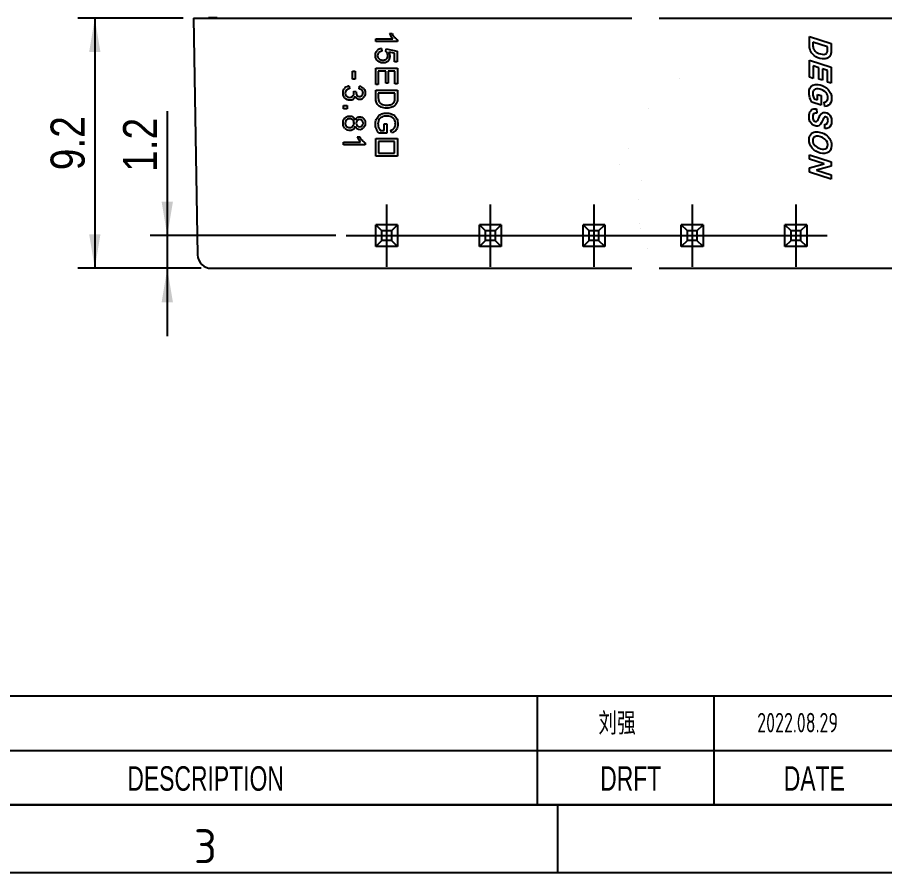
# Model space of a CAD drawing. Header units: millimetres. Extents: x 6 to 292, y 5 to 204.
# Drawn here: x 101.8 to 165.6, y 5 to 67.9 of the extents above; entities that cross this region are included whole.
import ezdxf
from ezdxf.entities.mleader import LeaderData, LeaderLine
from ezdxf.enums import TextEntityAlignment as Align
from ezdxf.lldxf.tags import DXFTag
from ezdxf.math import Vec2, Vec3

# ---------------------------------------------------------------- set-up
doc = ezdxf.new("R2010")
doc.units = ezdxf.units.MM
for name, color, linetype in [('200024132', 7, 'Continuous'), ('Default', 7, 'Continuous'), ('TEXT', 7, 'Continuous'), ('图框', 7, 'Continuous'), ('尺寸层', 7, 'Continuous'), ('细实线', 7, 'Continuous'), ('轮廓线', 7, 'Continuous')]:
    doc.layers.add(name, color=color, linetype=linetype)
doc.styles.add('SEACAD_Arial_Narrow', font='ARIALN.TTF')
doc.styles.add('SEACAD_Solid_Edge_ANSI', font='seans.ttf')
tags = doc.linetypes.add('CENTER2', pattern=[28.575, 19.05, -3.175, 3.175, -3.175]).pattern_tags.tags
tags[10:11] = [DXFTag(74, 4), DXFTag(75, 0), DXFTag(340, '0'), DXFTag(46, 0.0), DXFTag(50, 0.0), DXFTag(44, 0.0), DXFTag(45, 0.0)]
tags[8:9] = [DXFTag(74, 4), DXFTag(75, 0), DXFTag(340, '0'), DXFTag(46, 0.0), DXFTag(50, 0.0), DXFTag(44, 0.0), DXFTag(45, 0.0)]
tags[6:7] = [DXFTag(74, 4), DXFTag(75, 0), DXFTag(340, '0'), DXFTag(46, 0.0), DXFTag(50, 0.0), DXFTag(44, 0.0), DXFTag(45, 0.0)]
tags[4:5] = [DXFTag(74, 4), DXFTag(75, 0), DXFTag(340, '0'), DXFTag(46, 0.0), DXFTag(50, 0.0), DXFTag(44, 0.0), DXFTag(45, 0.0)]
tags = doc.linetypes.add('DIVIDE2', pattern=[15.875, 6.35, -3.175, 0, -3.175, 0, -3.175]).pattern_tags.tags
tags[14:15] = [DXFTag(74, 4), DXFTag(75, 0), DXFTag(340, '0'), DXFTag(46, 0.0), DXFTag(50, 0.0), DXFTag(44, 0.0), DXFTag(45, 0.0)]
tags[12:13] = [DXFTag(74, 4), DXFTag(75, 0), DXFTag(340, '0'), DXFTag(46, 0.0), DXFTag(50, 0.0), DXFTag(44, 0.0), DXFTag(45, 0.0)]
tags[10:11] = [DXFTag(74, 4), DXFTag(75, 0), DXFTag(340, '0'), DXFTag(46, 0.0), DXFTag(50, 0.0), DXFTag(44, 0.0), DXFTag(45, 0.0)]
tags[8:9] = [DXFTag(74, 4), DXFTag(75, 0), DXFTag(340, '0'), DXFTag(46, 0.0), DXFTag(50, 0.0), DXFTag(44, 0.0), DXFTag(45, 0.0)]
tags[6:7] = [DXFTag(74, 4), DXFTag(75, 0), DXFTag(340, '0'), DXFTag(46, 0.0), DXFTag(50, 0.0), DXFTag(44, 0.0), DXFTag(45, 0.0)]
tags[4:5] = [DXFTag(74, 4), DXFTag(75, 0), DXFTag(340, '0'), DXFTag(46, 0.0), DXFTag(50, 0.0), DXFTag(44, 0.0), DXFTag(45, 0.0)]
doc.dimstyles.new('DEGSON', dxfattribs={"dimtxt": 2.5, "dimasz": 2.5, "dimexe": 1.25, "dimexo": 0.75, "dimgap": 0.75, "dimtad": 1, "dimdec": 3, "dimlfac": 0.5, "dimdsep": 46, "dimtxsty": 'SEACAD_Arial_Narrow', "dimblk1": '_SE_FILLED', "dimblk2": '_SE_FILLED', "dimsah": 1, "dimcen": 1.25, "dimadec": 1, "dimazin": 0, "dimtfac": 0.7, "dimtdec": 3, "dimtmove": 0, "dimatfit": 3, "dimfxl": 1, "dimtolj": 1, "dimarcsym": 0})

# ---------------------------------------------------------------- blocks, each defined once
blk = doc.blocks.new('SEANNOT_GROUP18')
at = {"layer": '尺寸层', "color": 7, "linetype": 'CENTER2'}
blk.add_line((128.931, 54.157), (128.931, 49.557), dxfattribs=at)
blk = doc.blocks.new('SEANNOT_GROUP19')
at = {"layer": '尺寸层', "color": 7, "linetype": 'CENTER2'}
blk.add_line((136.551, 54.157), (136.551, 49.557), dxfattribs=at)
blk = doc.blocks.new('SEANNOT_GROUP20')
at = {"layer": '尺寸层', "color": 7, "linetype": 'CENTER2'}
blk.add_line((144.171, 54.157), (144.171, 49.557), dxfattribs=at)
blk = doc.blocks.new('SEANNOT_GROUP21')
at = {"layer": '尺寸层', "color": 7, "linetype": 'CENTER2'}
blk.add_line((151.399, 54.157), (151.399, 49.557), dxfattribs=at)
blk = doc.blocks.new('SEANNOT_GROUP22')
at = {"layer": '尺寸层', "color": 7, "linetype": 'CENTER2'}
blk.add_line((159.019, 54.157), (159.019, 49.557), dxfattribs=at)
blk = doc.blocks.new('SEANNOT_GROUP23')
at = {"layer": '尺寸层', "color": 7, "linetype": 'CENTER2'}
blk.add_line((125.959, 51.857), (161.319, 51.857), dxfattribs=at)
blk = doc.blocks.new('SE5')
at = {"layer": '200024132', "color": 7, "linetype": 'Continuous'}
for p, q in [((114.731, 67.857), (115.035, 50.44)), ((114.731, 67.857), (146.964, 67.857)), ((115.833, 67.857), (115.833, 67.917)), ((115.833, 67.917), (115.973, 67.917)), ((115.973, 67.857), (115.973, 67.917)), ((115.973, 67.917), (116.001, 67.917)), ((116.001, 67.857), (116.001, 67.917)), ((116.001, 67.917), (116.045, 67.917)), ((116.045, 67.857), (116.045, 67.917)), ((116.045, 67.917), (116.099, 67.917)), ((116.099, 67.857), (116.099, 67.917)), ((116.099, 67.917), (116.164, 67.917)), ((116.164, 67.857), (116.164, 67.917)), ((116.164, 67.917), (116.21, 67.917)), ((116.21, 67.857), (116.21, 67.917)), ((116.21, 67.917), (116.271, 67.917)), ((116.271, 67.917), (116.337, 67.917)), ((116.271, 67.857), (116.271, 67.917)), ((116.337, 67.857), (116.337, 67.917)), ((116.337, 67.917), (116.407, 67.917)), ((116.407, 67.857), (116.407, 67.917)), ((116.407, 67.917), (116.481, 67.917)), ((116.481, 67.857), (116.481, 67.917)), ((128.131, 66.137), (128.131, 66.333)), ((128.131, 66.333), (129.384, 66.333)), ((129.147, 66.726), (129.335, 66.726)), ((129.738, 66.137), (128.131, 66.137)), ((129.738, 66.263), (129.738, 66.137)), ((128.55, 65.624), (128.568, 65.417)), ((128.864, 65.404), (128.887, 65.588)), ((128.887, 65.588), (129.709, 65.433)), ((129.521, 65.276), (129.092, 65.363)), ((129.521, 64.638), (129.521, 65.276)), ((129.709, 65.433), (129.709, 64.638)), ((129.709, 64.638), (129.521, 64.638)), ((126.415, 63.37), (126.415, 63.964)), ((126.415, 63.964), (126.609, 63.964)), ((126.609, 63.964), (126.609, 63.37)), ((128.131, 62.978), (128.131, 64.172)), ((128.131, 64.172), (129.731, 64.172)), ((128.865, 63.96), (128.32, 63.96)), ((128.32, 63.96), (128.32, 62.978)), ((128.865, 63.075), (128.865, 63.96)), ((129.542, 63.96), (129.052, 63.96)), ((129.052, 63.96), (129.052, 63.075)), ((129.542, 63.015), (129.542, 63.96)), ((129.731, 64.172), (129.731, 63.015)), ((126.609, 63.37), (126.415, 63.37)), ((126.175, 62.865), (126.202, 62.667)), ((126.91, 62.648), (126.945, 62.846)), ((128.32, 62.978), (128.131, 62.978)), ((128.131, 61.984), (128.131, 62.561)), ((128.131, 62.561), (129.731, 62.561)), ((129.052, 63.075), (128.865, 63.075)), ((129.731, 63.015), (129.542, 63.015)), ((129.731, 62.561), (129.731, 62.01)), ((126.51, 62.477), (126.683, 62.455)), ((126.683, 62.455), (126.68, 62.423)), ((128.134, 61.891), (128.131, 61.984)), ((128.143, 61.805), (128.134, 61.891)), ((129.542, 62.35), (128.32, 62.35)), ((128.32, 62.35), (128.32, 62.008)), ((128.32, 62.008), (128.323, 61.91)), ((128.323, 61.91), (128.333, 61.827)), ((129.528, 61.808), (129.539, 61.899)), ((129.539, 61.899), (129.542, 62.013)), ((129.542, 62.013), (129.542, 62.35)), ((129.729, 61.896), (129.721, 61.801)), ((129.731, 62.01), (129.729, 61.896)), ((125.762, 61.181), (125.762, 61.443)), ((125.762, 61.443), (126.024, 61.443)), ((126.024, 61.443), (126.024, 61.181)), ((128.158, 61.727), (128.143, 61.805)), ((128.179, 61.656), (128.158, 61.727)), ((128.206, 61.592), (128.179, 61.656)), ((128.239, 61.536), (128.206, 61.592)), ((128.278, 61.485), (128.239, 61.536)), ((128.327, 61.436), (128.278, 61.485)), ((128.384, 61.391), (128.327, 61.436)), ((128.333, 61.827), (128.349, 61.76)), ((128.349, 61.76), (128.372, 61.704)), ((128.372, 61.704), (128.399, 61.656)), ((128.451, 61.349), (128.384, 61.391)), ((128.399, 61.656), (128.432, 61.616)), ((128.432, 61.616), (128.488, 61.57)), ((128.528, 61.312), (128.451, 61.349)), ((128.488, 61.57), (128.556, 61.531)), ((128.617, 61.281), (128.528, 61.312)), ((128.556, 61.531), (128.635, 61.499)), ((128.715, 61.258), (128.617, 61.281)), ((128.635, 61.499), (128.726, 61.476)), ((128.825, 61.243), (128.715, 61.258)), ((128.726, 61.476), (128.828, 61.462)), ((128.94, 61.239), (128.825, 61.243)), ((128.828, 61.462), (128.943, 61.457)), ((129.044, 61.242), (128.94, 61.239)), ((128.943, 61.457), (129.039, 61.46)), ((129.039, 61.46), (129.125, 61.47)), ((129.14, 61.254), (129.044, 61.242)), ((129.125, 61.47), (129.202, 61.487)), ((129.234, 61.274), (129.14, 61.254)), ((129.202, 61.487), (129.27, 61.51)), ((129.32, 61.302), (129.234, 61.274)), ((129.27, 61.51), (129.329, 61.539)), ((129.4, 61.337), (129.32, 61.302)), ((129.329, 61.539), (129.409, 61.598)), ((129.472, 61.38), (129.4, 61.337)), ((129.409, 61.598), (129.469, 61.665)), ((129.469, 61.665), (129.509, 61.74)), ((129.536, 61.432), (129.472, 61.38)), ((129.509, 61.74), (129.528, 61.808)), ((129.594, 61.491), (129.536, 61.432)), ((129.643, 61.56), (129.594, 61.491)), ((129.681, 61.638), (129.643, 61.56)), ((129.708, 61.725), (129.681, 61.638)), ((129.721, 61.801), (129.708, 61.725)), ((126.024, 61.181), (125.762, 61.181)), ((128.249, 60.561), (128.3, 60.626)), ((128.3, 60.626), (128.358, 60.685)), ((128.358, 60.685), (128.424, 60.735)), ((128.424, 60.735), (128.497, 60.778)), ((128.579, 60.585), (128.491, 60.528)), ((128.497, 60.778), (128.575, 60.814)), ((128.575, 60.814), (128.657, 60.841)), ((128.655, 60.617), (128.579, 60.585)), ((128.74, 60.64), (128.655, 60.617)), ((128.657, 60.841), (128.744, 60.861)), ((128.836, 60.654), (128.74, 60.64)), ((128.744, 60.861), (128.831, 60.873)), ((128.831, 60.873), (128.923, 60.877)), ((128.937, 60.658), (128.836, 60.654)), ((128.923, 60.877), (129.016, 60.873)), ((129.022, 60.655), (128.937, 60.658)), ((129.016, 60.873), (129.103, 60.861)), ((129.102, 60.643), (129.022, 60.655)), ((129.183, 60.624), (129.102, 60.644)), ((129.103, 60.861), (129.193, 60.841)), ((129.258, 60.597), (129.183, 60.624)), ((129.193, 60.841), (129.277, 60.814)), ((129.314, 60.57), (129.258, 60.597)), ((129.277, 60.814), (129.359, 60.779)), ((129.359, 60.779), (129.436, 60.736)), ((129.436, 60.736), (129.505, 60.687)), ((129.505, 60.687), (129.565, 60.631)), ((129.565, 60.631), (129.617, 60.568)), ((128.104, 60.059), (128.108, 60.152)), ((128.108, 59.972), (128.104, 60.059)), ((128.108, 60.152), (128.12, 60.239)), ((128.119, 59.889), (128.108, 59.972)), ((128.12, 60.239), (128.14, 60.326)), ((128.14, 60.326), (128.168, 60.409)), ((128.168, 60.409), (128.205, 60.487)), ((128.205, 60.487), (128.249, 60.561)), ((128.302, 60.173), (128.295, 60.071)), ((128.295, 60.071), (128.3, 59.982)), ((128.3, 59.982), (128.318, 59.891)), ((128.326, 60.274), (128.302, 60.173)), ((128.365, 60.37), (128.326, 60.274)), ((128.419, 60.456), (128.365, 60.37)), ((128.491, 60.528), (128.419, 60.456)), ((128.759, 59.604), (128.759, 60.074)), ((128.759, 60.074), (128.946, 60.074)), ((128.946, 60.074), (128.947, 59.397)), ((129.367, 60.536), (129.314, 60.57)), ((129.417, 60.496), (129.367, 60.536)), ((129.462, 60.448), (129.417, 60.496)), ((129.5, 60.391), (129.462, 60.448)), ((129.533, 60.325), (129.5, 60.391)), ((129.558, 60.25), (129.533, 60.325)), ((129.573, 60.165), (129.558, 60.25)), ((129.559, 59.923), (129.573, 59.998)), ((129.577, 60.074), (129.572, 60.165)), ((129.573, 59.998), (129.577, 60.074)), ((129.617, 60.568), (129.66, 60.498)), ((129.66, 60.498), (129.696, 60.422)), ((129.696, 60.422), (129.723, 60.342)), ((129.723, 60.342), (129.743, 60.256)), ((129.752, 59.966), (129.733, 59.859)), ((129.743, 60.256), (129.754, 60.169)), ((129.758, 60.075), (129.752, 59.966)), ((129.754, 60.169), (129.758, 60.075)), ((128.139, 59.802), (128.119, 59.889)), ((128.167, 59.718), (128.139, 59.802)), ((128.202, 59.636), (128.167, 59.718)), ((128.245, 59.555), (128.202, 59.636)), ((128.295, 59.475), (128.245, 59.555)), ((128.354, 59.397), (128.295, 59.475)), ((128.318, 59.891), (128.348, 59.803)), ((128.348, 59.803), (128.384, 59.722)), ((128.947, 59.397), (128.354, 59.397)), ((128.384, 59.722), (128.421, 59.656)), ((128.421, 59.656), (128.461, 59.604)), ((128.461, 59.604), (128.759, 59.604)), ((129.231, 59.612), (129.307, 59.638)), ((129.284, 59.42), (129.231, 59.612)), ((129.385, 59.453), (129.284, 59.42)), ((129.307, 59.638), (129.371, 59.667)), ((129.371, 59.667), (129.423, 59.701)), ((129.472, 59.493), (129.385, 59.453)), ((129.423, 59.701), (129.467, 59.742)), ((129.467, 59.742), (129.504, 59.793)), ((129.546, 59.542), (129.472, 59.493)), ((129.504, 59.793), (129.535, 59.854)), ((129.535, 59.854), (129.559, 59.923)), ((129.608, 59.602), (129.546, 59.542)), ((129.66, 59.675), (129.608, 59.602)), ((129.702, 59.762), (129.66, 59.675)), ((129.733, 59.859), (129.702, 59.762)), ((125.753, 58.55), (125.753, 58.746)), ((125.753, 58.746), (127.006, 58.746)), ((126.769, 59.139), (126.957, 59.139)), ((127.36, 58.676), (127.36, 58.55)), ((128.131, 57.717), (128.131, 58.997)), ((128.131, 58.997), (129.731, 58.997)), ((129.523, 58.789), (128.339, 58.789)), ((128.339, 58.789), (128.339, 57.925)), ((129.523, 57.925), (129.523, 58.789)), ((129.731, 58.997), (129.731, 57.717)), ((127.36, 58.55), (125.753, 58.55)), ((129.731, 57.717), (128.131, 57.717)), ((128.339, 57.925), (129.523, 57.925)), ((129.731, 52.657), (128.131, 52.657)), ((128.581, 52.207), (128.131, 52.657)), ((128.131, 51.057), (128.131, 52.657)), ((129.281, 52.207), (129.731, 52.657)), ((129.731, 52.657), (129.731, 51.057)), ((137.351, 52.657), (135.751, 52.657)), ((136.201, 52.207), (135.751, 52.657)), ((135.751, 51.057), (135.751, 52.657)), ((136.901, 52.207), (137.351, 52.657)), ((137.351, 52.657), (137.351, 51.057)), ((144.971, 52.657), (143.371, 52.657)), ((143.821, 52.207), (143.371, 52.657)), ((143.371, 51.057), (143.371, 52.657)), ((144.521, 52.207), (144.971, 52.657)), ((144.971, 52.657), (144.971, 51.057)), ((128.581, 51.507), (128.581, 52.207)), ((129.281, 52.207), (128.581, 52.207)), ((129.281, 52.207), (129.281, 51.507)), ((136.201, 51.507), (136.201, 52.207)), ((136.901, 52.207), (136.201, 52.207)), ((136.901, 52.207), (136.901, 51.507)), ((143.821, 51.507), (143.821, 52.207)), ((144.521, 52.207), (143.821, 52.207)), ((144.521, 52.207), (144.521, 51.507)), ((128.581, 51.507), (128.131, 51.057)), ((129.731, 51.057), (128.131, 51.057)), ((129.281, 51.507), (128.581, 51.507)), ((129.731, 51.057), (129.281, 51.507)), ((136.201, 51.507), (135.751, 51.057)), ((137.351, 51.057), (135.751, 51.057)), ((136.901, 51.507), (136.201, 51.507)), ((137.351, 51.057), (136.901, 51.507)), ((143.821, 51.507), (143.371, 51.057)), ((144.971, 51.057), (143.371, 51.057)), ((144.521, 51.507), (143.821, 51.507)), ((144.971, 51.057), (144.521, 51.507)), ((116.035, 49.457), (146.964, 49.457))]:
    blk.add_line(p, q, dxfattribs=at)
for centre, radius, start, end in [((130.323, 67.165), 1.255, 200.46428, 210.98995), ((130.097, 67.003), 0.977, 209.65459, 223.17672), ((130.419, 67.227), 1.194, 204.83629, 221.42836), ((130.091, 66.913), 0.74, 219.9467, 241.46627), ((128.587, 65.14), 0.486, 94.3073, 137.85923), ((128.581, 65.105), 0.316, 139.29146, 228.48978), ((128.601, 65.049), 0.369, 95.17181, 134.79025), ((128.681, 65.12), 0.337, 29.1401, 57.25141), ((128.689, 65.06), 0.504, 315.37632, 36.918), ((126.215, 62.373), 0.494, 94.61152, 137.64172), ((126.204, 62.349), 0.317, 140.35269, 226.01579), ((126.257, 62.239), 0.432, 97.39774, 133.55714), ((126.878, 62.289), 0.36, 46.44587, 84.96588), ((126.87, 62.342), 0.509, 41.62568, 81.52324), ((126.218, 62.356), 0.332, 225.12211, 313.03583), ((126.251, 62.193), 0.378, 308.01929, 347.67782), ((126.971, 62.27), 0.385, 204.19794, 236.02279), ((126.952, 62.266), 0.371, 238.12376, 302.41435), ((126.932, 62.307), 0.416, 301.61394, 333.5258), ((126.183, 60.161), 0.288, 116.9667, 151.35232), ((126.216, 60.097), 0.36, 90.22108, 117.05563), ((126.218, 60.133), 0.324, 45.8216, 90.59493), ((126.232, 60.263), 0.401, 13.46716, 52.2737), ((126.972, 60.244), 0.368, 127.415, 162.24859), ((126.969, 60.133), 0.275, 136.82406, 222.96486), ((126.944, 60.126), 0.254, 225.87118, 315.21619), ((126.95, 60.134), 0.26, 89.27923, 134.18322), ((126.951, 60.151), 0.243, 44.07226, 89.41376), ((126.927, 60.135), 0.272, 316.46672, 42.96736), ((126.207, 60.074), 0.47, 223.50857, 303.4571), ((126.205, 60.031), 0.435, 306.73056, 342.73348), ((126.969, 60.027), 0.37, 199.67054, 233.41111), ((126.951, 60.056), 0.385, 238.1664, 318.09778), ((127.945, 59.578), 1.255, 200.46428, 210.98995), ((127.719, 59.416), 0.977, 209.65459, 223.17672), ((128.041, 59.641), 1.194, 204.83629, 221.42835), ((127.713, 59.327), 0.74, 219.9467, 241.46627), ((116.035, 50.457), 1, 180.99983, 270)]:
    blk.add_arc(centre, radius, start, end, dxfattribs=at)
for points, knots in [([(128.298, 64.689), (128.233, 64.741), (128.161, 64.832), (128.112, 64.98), (128.101, 65.102), (128.109, 65.216), (128.14, 65.34), (128.185, 65.42), (128.226, 65.466)], [0, 0, 0, 0, 0.274522, 0.411783, 0.549044, 0.661783, 0.774522, 1, 1, 1, 1]), ([(128.921, 64.865), (128.954, 64.897), (129.002, 64.968), (129.024, 65.093), (129.011, 65.205), (128.99, 65.259), (128.975, 65.284)], [0, 0, 0, 0, 0.30857, 0.61714, 0.80857, 1, 1, 1, 1]), ([(129.047, 64.707), (128.998, 64.659), (128.915, 64.605), (128.785, 64.568), (128.676, 64.56), (128.567, 64.568), (128.437, 64.6), (128.351, 64.647), (128.298, 64.689)], [0, 0, 0, 0, 0.255958, 0.383937, 0.511915, 0.633937, 0.755958, 1, 1, 1, 1]), ([(128.372, 64.869), (128.408, 64.837), (128.471, 64.8), (128.57, 64.775), (128.655, 64.769), (128.738, 64.775), (128.831, 64.799), (128.889, 64.834), (128.921, 64.865)], [0, 0, 0, 0, 0.256088, 0.384132, 0.512176, 0.634132, 0.756088, 1, 1, 1, 1]), ([(125.871, 61.97), (125.822, 62.02), (125.767, 62.107), (125.731, 62.242), (125.722, 62.352), (125.73, 62.459), (125.761, 62.581), (125.808, 62.659), (125.85, 62.706)], [0, 0, 0, 0, 0.262881, 0.394322, 0.525762, 0.644322, 0.762881, 1, 1, 1, 1]), ([(127.127, 62.17), (127.151, 62.195), (127.186, 62.25), (127.204, 62.359), (127.186, 62.468), (127.15, 62.525), (127.126, 62.55)], [0, 0, 0, 0, 0.251204, 0.502408, 0.751204, 1, 1, 1, 1]), ([(127.251, 62.681), (127.287, 62.638), (127.341, 62.544), (127.366, 62.384), (127.35, 62.235), (127.322, 62.159), (127.304, 62.122)], [0, 0, 0, 0, 0.296173, 0.592346, 0.796173, 1, 1, 1, 1]), ([(126.484, 61.895), (126.449, 61.869), (126.373, 61.83), (126.243, 61.812), (126.123, 61.823), (126, 61.861), (125.919, 61.919), (125.871, 61.97)], [0, 0, 0, 0, 0.212423, 0.424845, 0.568634, 0.712423, 1, 1, 1, 1]), ([(126.445, 62.113), (126.474, 62.143), (126.517, 62.211), (126.54, 62.323), (126.525, 62.422), (126.51, 62.477)], [0, 0, 0, 0, 0.354656, 0.709312, 1, 1, 1, 1]), ([(126.681, 62.423), (126.681, 62.382), (126.692, 62.303), (126.741, 62.192), (126.81, 62.126), (126.883, 62.101), (126.961, 62.093), (127.051, 62.109), (127.104, 62.146), (127.127, 62.17)], [0, 0, 0, 0, 0.17917, 0.358339, 0.537509, 0.627094, 0.716679, 0.858339, 1, 1, 1, 1]), ([(125.866, 59.75), (125.819, 59.798), (125.767, 59.883), (125.732, 60.017), (125.723, 60.132), (125.732, 60.247), (125.758, 60.348), (125.802, 60.438), (125.864, 60.517), (125.939, 60.581), (126.022, 60.626), (126.113, 60.653), (126.233, 60.664), (126.364, 60.646), (126.442, 60.606), (126.477, 60.58)], [0, 0, 0, 0, 0.133549, 0.200323, 0.267097, 0.333872, 0.400646, 0.46742, 0.534195, 0.600969, 0.667743, 0.734518, 0.801292, 0.900646, 1, 1, 1, 1]), ([(126.749, 60.536), (126.776, 60.556), (126.836, 60.585), (126.937, 60.599), (127.033, 60.59), (127.134, 60.559), (127.225, 60.495), (127.295, 60.403), (127.332, 60.325), (127.355, 60.237), (127.362, 60.135), (127.355, 60.034), (127.324, 59.915), (127.279, 59.841), (127.238, 59.798)], [0, 0, 0, 0, 0.090175, 0.180349, 0.248528, 0.316707, 0.453065, 0.521244, 0.589423, 0.657602, 0.725781, 0.794336, 0.862891, 1, 1, 1, 1]), ([(125.93, 60.299), (125.902, 60.247), (125.877, 60.142), (125.903, 59.996), (125.948, 59.928), (125.978, 59.898)], [0, 0, 0, 0, 0.391304, 0.695652, 1, 1, 1, 1]), ([(126.443, 59.9), (126.474, 59.932), (126.52, 60.001), (126.544, 60.136), (126.521, 60.268), (126.475, 60.336), (126.444, 60.366)], [0, 0, 0, 0, 0.252964, 0.505929, 0.752964, 1, 1, 1, 1]), ([(125.978, 59.898), (126.008, 59.867), (126.076, 59.821), (126.209, 59.798), (126.343, 59.822), (126.412, 59.869), (126.443, 59.9)], [0, 0, 0, 0, 0.248031, 0.496063, 0.748031, 1, 1, 1, 1])]:
    blk.add_open_spline(points, degree=3, knots=knots, dxfattribs=at)
blk = doc.blocks.new('SE6')
at = {"layer": '200024132', "color": 7, "linetype": 'Continuous'}
for p, q in [((148.964, 67.857), (173.219, 67.857)), ((171.475, 67.857), (171.475, 67.917)), ((171.475, 67.917), (171.615, 67.917)), ((171.615, 67.857), (171.615, 67.917)), ((171.615, 67.917), (171.644, 67.917)), ((171.644, 67.857), (171.644, 67.917)), ((171.644, 67.917), (171.688, 67.917)), ((171.688, 67.857), (171.688, 67.917)), ((171.688, 67.917), (171.742, 67.917)), ((171.742, 67.857), (171.742, 67.917)), ((171.742, 67.917), (171.807, 67.917)), ((171.807, 67.857), (171.807, 67.917)), ((171.807, 67.917), (171.852, 67.917)), ((171.852, 67.857), (171.852, 67.917)), ((171.852, 67.917), (171.914, 67.917)), ((171.914, 67.917), (171.98, 67.917)), ((171.914, 67.857), (171.914, 67.917)), ((171.98, 67.857), (171.98, 67.917)), ((171.98, 67.917), (172.05, 67.917)), ((172.05, 67.857), (172.05, 67.917)), ((172.05, 67.917), (172.123, 67.917)), ((172.123, 67.857), (172.123, 67.917)), ((172.915, 50.44), (173.219, 67.857)), ((160.019, 65.932), (160.019, 66.496)), ((160.019, 66.496), (161.619, 65.983)), ((160.022, 65.802), (160.019, 65.932)), ((160.03, 65.696), (160.022, 65.802)), ((160.043, 65.614), (160.03, 65.696)), ((161.355, 65.739), (160.277, 66.084)), ((160.277, 66.084), (160.277, 65.918)), ((160.277, 65.918), (160.279, 65.807)), ((160.279, 65.807), (160.287, 65.719)), ((160.287, 65.719), (160.299, 65.652)), ((161.355, 65.549), (161.355, 65.739)), ((161.619, 65.983), (161.619, 65.552)), ((160.078, 65.497), (160.043, 65.614)), ((160.123, 65.393), (160.078, 65.497)), ((160.179, 65.303), (160.123, 65.393)), ((160.267, 65.199), (160.179, 65.303)), ((160.373, 65.104), (160.267, 65.199)), ((160.299, 65.652), (160.319, 65.598)), ((160.319, 65.598), (160.346, 65.545)), ((160.346, 65.545), (160.383, 65.494)), ((160.497, 65.019), (160.373, 65.104)), ((160.383, 65.494), (160.448, 65.425)), ((160.448, 65.425), (160.527, 65.362)), ((160.527, 65.362), (160.618, 65.304)), ((160.618, 65.304), (160.723, 65.256)), ((160.723, 65.256), (160.838, 65.221)), ((160.838, 65.221), (160.966, 65.199)), ((160.966, 65.199), (161.07, 65.194)), ((161.07, 65.194), (161.155, 65.202)), ((161.155, 65.202), (161.222, 65.226)), ((161.222, 65.226), (161.272, 65.26)), ((161.272, 65.26), (161.31, 65.301)), ((161.31, 65.301), (161.336, 65.349)), ((161.336, 65.349), (161.346, 65.395)), ((161.346, 65.395), (161.353, 65.462)), ((161.353, 65.462), (161.355, 65.549)), ((161.522, 65.057), (161.488, 65.017)), ((161.55, 65.102), (161.522, 65.057)), ((161.574, 65.149), (161.55, 65.102)), ((161.592, 65.202), (161.574, 65.149)), ((161.606, 65.261), (161.592, 65.202)), ((161.614, 65.322), (161.605, 65.261)), ((161.617, 65.37), (161.614, 65.322)), ((161.619, 65.446), (161.617, 65.37)), ((161.619, 65.552), (161.619, 65.446)), ((160.019, 63.513), (160.019, 64.763)), ((160.019, 64.763), (161.619, 64.251)), ((160.637, 64.949), (160.497, 65.019)), ((160.79, 64.899), (160.637, 64.949)), ((160.958, 64.869), (160.79, 64.899)), ((161.034, 64.863), (160.958, 64.869)), ((161.107, 64.864), (161.034, 64.863)), ((161.177, 64.87), (161.107, 64.864)), ((161.24, 64.882), (161.177, 64.87)), ((161.301, 64.899), (161.24, 64.881)), ((161.355, 64.922), (161.301, 64.899)), ((161.404, 64.949), (161.355, 64.922)), ((161.449, 64.981), (161.404, 64.949)), ((161.488, 65.017), (161.449, 64.981)), ((160.721, 64.209), (160.287, 64.358)), ((160.287, 64.358), (160.287, 63.427)), ((160.721, 63.381), (160.721, 64.209)), ((161.352, 64.007), (160.989, 64.124)), ((160.989, 64.124), (160.989, 63.296)), ((161.352, 63.15), (161.352, 64.007)), ((161.619, 64.251), (161.619, 63.065)), ((160.287, 63.427), (160.019, 63.513)), ((160.989, 63.296), (160.721, 63.381)), ((161.619, 63.065), (161.352, 63.15)), ((159.992, 62.376), (160.007, 62.555)), ((160.007, 62.555), (160.052, 62.702)), ((160.052, 62.702), (160.126, 62.814)), ((160.126, 62.814), (160.267, 62.919)), ((160.267, 62.919), (160.444, 62.971)), ((160.31, 62.529), (160.277, 62.441)), ((160.364, 62.594), (160.31, 62.529)), ((160.44, 62.636), (160.364, 62.594)), ((160.537, 62.655), (160.44, 62.636)), ((160.444, 62.971), (160.658, 62.971)), ((160.66, 62.652), (160.537, 62.656)), ((160.658, 62.971), (160.811, 62.944)), ((160.796, 62.629), (160.66, 62.652)), ((160.922, 62.59), (160.796, 62.629)), ((160.811, 62.944), (160.961, 62.896)), ((161.041, 62.535), (160.922, 62.59)), ((160.961, 62.896), (161.105, 62.829)), ((161.147, 62.466), (161.041, 62.535)), ((161.105, 62.829), (161.264, 62.726)), ((161.264, 62.726), (161.397, 62.606)), ((161.397, 62.606), (161.505, 62.468)), ((159.998, 62.249), (159.992, 62.376)), ((160.017, 62.12), (159.998, 62.249)), ((160.049, 61.993), (160.017, 62.12)), ((160.09, 61.872), (160.049, 61.993)), ((160.136, 61.764), (160.09, 61.872)), ((160.278, 62.441), (160.267, 62.336)), ((160.267, 62.336), (160.27, 62.264)), ((160.27, 62.264), (160.281, 62.191)), ((160.281, 62.191), (160.297, 62.115)), ((160.297, 62.115), (160.318, 62.042)), ((160.318, 62.042), (160.342, 61.975)), ((160.342, 61.975), (160.369, 61.915)), ((160.369, 61.915), (160.606, 61.84)), ((160.606, 61.84), (160.606, 62.248)), ((160.606, 62.248), (160.874, 62.162)), ((160.874, 62.162), (160.874, 61.446)), ((161.232, 62.387), (161.147, 62.466)), ((161.298, 62.298), (161.232, 62.387)), ((161.343, 62.201), (161.298, 62.298)), ((161.372, 62.098), (161.343, 62.201)), ((161.35, 61.838), (161.373, 61.913)), ((161.38, 61.996), (161.371, 62.098)), ((161.373, 61.913), (161.38, 61.996)), ((161.505, 62.468), (161.584, 62.314)), ((161.584, 62.314), (161.631, 62.148)), ((161.631, 62.148), (161.647, 61.969)), ((161.647, 61.969), (161.632, 61.798)), ((160.187, 61.667), (160.136, 61.764)), ((160.874, 61.446), (160.187, 61.667)), ((161.108, 61.669), (161.19, 61.693)), ((161.143, 61.359), (161.108, 61.669)), ((161.294, 61.391), (161.143, 61.359)), ((161.19, 61.693), (161.258, 61.728)), ((161.258, 61.728), (161.312, 61.777)), ((161.419, 61.451), (161.294, 61.391)), ((161.312, 61.777), (161.35, 61.838)), ((161.518, 61.539), (161.419, 61.451)), ((161.589, 61.655), (161.518, 61.539)), ((161.632, 61.798), (161.589, 61.655)), ((159.992, 60.608), (160, 60.738)), ((160.009, 60.423), (159.992, 60.608)), ((159.999, 60.738), (160.023, 60.857)), ((160.023, 60.857), (160.061, 60.959)), ((160.061, 60.959), (160.114, 61.044)), ((160.114, 61.044), (160.178, 61.108)), ((160.178, 61.108), (160.254, 61.151)), ((160.254, 61.151), (160.343, 61.176)), ((160.276, 60.69), (160.267, 60.577)), ((160.305, 60.777), (160.276, 60.69)), ((160.352, 60.834), (160.305, 60.777)), ((160.342, 61.176), (160.435, 61.184)), ((160.4, 60.855), (160.352, 60.834)), ((160.465, 60.864), (160.4, 60.855)), ((160.435, 61.184), (160.538, 61.177)), ((160.554, 60.862), (160.465, 60.864)), ((160.538, 61.177), (160.554, 60.862)), ((160.701, 60.51), (160.752, 60.617)), ((160.752, 60.617), (160.797, 60.702)), ((160.797, 60.702), (160.836, 60.766)), ((160.836, 60.766), (160.876, 60.815)), ((160.876, 60.815), (160.923, 60.854)), ((160.923, 60.854), (160.976, 60.885)), ((160.976, 60.885), (161.039, 60.907)), ((161.039, 60.906), (161.105, 60.915)), ((161.105, 60.915), (161.178, 60.912)), ((161.173, 60.592), (161.136, 60.579)), ((161.217, 60.593), (161.173, 60.592)), ((161.178, 60.912), (161.305, 60.882)), ((161.261, 60.582), (161.217, 60.593)), ((161.305, 60.882), (161.417, 60.82)), ((161.417, 60.82), (161.514, 60.728)), ((161.514, 60.728), (161.587, 60.608)), ((161.587, 60.608), (161.632, 60.462)), ((160.059, 60.262), (160.009, 60.423)), ((160.142, 60.126), (160.059, 60.262)), ((160.249, 60.021), (160.142, 60.126)), ((160.37, 59.952), (160.249, 60.021)), ((160.267, 60.577), (160.273, 60.48)), ((160.273, 60.481), (160.293, 60.398)), ((160.293, 60.398), (160.325, 60.337)), ((160.325, 60.337), (160.366, 60.292)), ((160.366, 60.292), (160.413, 60.263)), ((160.504, 59.918), (160.37, 59.952)), ((160.413, 60.263), (160.465, 60.249)), ((160.465, 60.249), (160.51, 60.251)), ((160.51, 60.251), (160.55, 60.266)), ((160.55, 60.266), (160.585, 60.295)), ((160.585, 60.295), (160.614, 60.335)), ((160.705, 59.946), (160.611, 59.919)), ((160.614, 60.335), (160.653, 60.407)), ((160.653, 60.407), (160.701, 60.51)), ((160.785, 60), (160.705, 59.946)), ((160.839, 60.066), (160.785, 60)), ((160.903, 60.176), (160.839, 60.066)), ((160.978, 60.33), (160.903, 60.176)), ((161.027, 60.432), (160.978, 60.33)), ((161.069, 60.506), (161.027, 60.432)), ((161.103, 60.552), (161.069, 60.506)), ((161.136, 60.579), (161.103, 60.552)), ((161.149, 60.055), (161.217, 60.062)), ((161.163, 59.74), (161.149, 60.055)), ((161.217, 60.061), (161.278, 60.083)), ((161.303, 60.558), (161.261, 60.583)), ((161.278, 60.083), (161.325, 60.119)), ((161.338, 60.521), (161.303, 60.558)), ((161.325, 60.119), (161.359, 60.17)), ((161.364, 60.471), (161.338, 60.521)), ((161.359, 60.17), (161.38, 60.239)), ((161.381, 60.402), (161.364, 60.471)), ((161.379, 60.239), (161.386, 60.321)), ((161.386, 60.321), (161.381, 60.402)), ((161.588, 59.978), (161.515, 59.869)), ((161.632, 60.118), (161.588, 59.978)), ((161.632, 60.462), (161.647, 60.29)), ((161.647, 60.29), (161.632, 60.118)), ((160.092, 59.28), (160.166, 59.363)), ((160.166, 59.363), (160.249, 59.426)), ((160.249, 59.426), (160.344, 59.467)), ((160.344, 59.467), (160.447, 59.492)), ((160.446, 59.491), (160.545, 59.501)), ((160.611, 59.919), (160.504, 59.918)), ((160.545, 59.501), (160.645, 59.497)), ((160.645, 59.497), (160.743, 59.481)), ((160.743, 59.481), (160.843, 59.456)), ((160.843, 59.456), (160.946, 59.421)), ((160.946, 59.421), (161.08, 59.362)), ((161.08, 59.362), (161.202, 59.292)), ((161.3, 59.749), (161.163, 59.738)), ((161.417, 59.792), (161.3, 59.749)), ((161.515, 59.869), (161.417, 59.792)), ((159.991, 58.914), (160.002, 59.054)), ((160.005, 58.749), (159.991, 58.914)), ((160.002, 59.054), (160.036, 59.177)), ((160.048, 58.59), (160.005, 58.749)), ((160.036, 59.177), (160.092, 59.28)), ((160.278, 58.95), (160.266, 58.849)), ((160.266, 58.849), (160.276, 58.761)), ((160.276, 58.761), (160.305, 58.672)), ((160.316, 59.034), (160.278, 58.95)), ((160.305, 58.672), (160.354, 58.584)), ((160.377, 59.101), (160.316, 59.034)), ((160.457, 59.148), (160.377, 59.101)), ((160.55, 59.171), (160.457, 59.148)), ((160.653, 59.171), (160.55, 59.171)), ((160.828, 59.135), (160.653, 59.171)), ((160.992, 59.066), (160.828, 59.135)), ((161.147, 58.965), (160.992, 59.066)), ((161.272, 58.84), (161.147, 58.965)), ((161.202, 59.292), (161.312, 59.211)), ((161.347, 58.701), (161.272, 58.84)), ((161.312, 59.211), (161.408, 59.117)), ((161.372, 58.548), (161.347, 58.701)), ((161.408, 59.117), (161.489, 59.012)), ((161.489, 59.012), (161.556, 58.896)), ((161.556, 58.896), (161.607, 58.769)), ((161.607, 58.769), (161.637, 58.632)), ((160.119, 58.44), (160.048, 58.59)), ((160.216, 58.303), (160.119, 58.44)), ((160.337, 58.181), (160.216, 58.303)), ((160.483, 58.076), (160.337, 58.181)), ((160.354, 58.584), (160.422, 58.499)), ((160.422, 58.499), (160.511, 58.421)), ((160.643, 57.993), (160.483, 58.076)), ((160.511, 58.421), (160.62, 58.351)), ((160.62, 58.351), (160.738, 58.293)), ((160.738, 58.293), (160.854, 58.254)), ((160.854, 58.254), (160.968, 58.232)), ((160.968, 58.232), (161.085, 58.231)), ((161.085, 58.231), (161.183, 58.253)), ((161.183, 58.253), (161.264, 58.301)), ((161.264, 58.301), (161.324, 58.368)), ((161.324, 58.368), (161.36, 58.45)), ((161.36, 58.45), (161.372, 58.548)), ((161.565, 58.155), (161.462, 58.032)), ((161.626, 58.308), (161.565, 58.155)), ((161.646, 58.488), (161.626, 58.308)), ((161.637, 58.632), (161.647, 58.489)), ((160.019, 57.492), (160.019, 57.799)), ((160.019, 57.799), (161.619, 57.287)), ((161.095, 57.148), (160.019, 57.492)), ((160.806, 57.935), (160.643, 57.993)), ((160.973, 57.903), (160.806, 57.935)), ((161.163, 57.902), (160.973, 57.903)), ((161.326, 57.945), (161.163, 57.902)), ((161.462, 58.032), (161.326, 57.945)), ((160.019, 56.835), (161.095, 57.148)), ((160.019, 56.528), (160.019, 56.835)), ((161.619, 56.979), (160.549, 56.665)), ((161.619, 57.287), (161.619, 56.979)), ((161.619, 56.016), (160.019, 56.528)), ((160.549, 56.665), (161.619, 56.322)), ((161.619, 56.322), (161.619, 56.016)), ((152.199, 52.657), (150.599, 52.657)), ((151.049, 52.207), (150.599, 52.657)), ((150.599, 51.057), (150.599, 52.657)), ((151.749, 52.207), (152.199, 52.657)), ((152.199, 52.657), (152.199, 51.057)), ((159.819, 52.657), (158.219, 52.657)), ((158.669, 52.207), (158.219, 52.657)), ((158.219, 51.057), (158.219, 52.657)), ((159.369, 52.207), (159.819, 52.657)), ((159.819, 52.657), (159.819, 51.057)), ((151.049, 51.507), (151.049, 52.207)), ((151.749, 52.207), (151.049, 52.207)), ((151.749, 52.207), (151.749, 51.507)), ((158.669, 51.507), (158.669, 52.207)), ((159.369, 52.207), (158.669, 52.207)), ((159.369, 52.207), (159.369, 51.507)), ((151.049, 51.507), (150.599, 51.057)), ((152.199, 51.057), (150.599, 51.057)), ((151.749, 51.507), (151.049, 51.507)), ((152.199, 51.057), (151.749, 51.507)), ((158.669, 51.507), (158.219, 51.057)), ((159.819, 51.057), (158.219, 51.057)), ((159.369, 51.507), (158.669, 51.507)), ((159.819, 51.057), (159.369, 51.507)), ((148.964, 49.457), (171.916, 49.457))]:
    blk.add_line(p, q, dxfattribs=at)
blk.add_arc((171.916, 50.457), 1, 270.00007, 359, dxfattribs=at)
blk = doc.blocks.new('SE17')
at = {"layer": '尺寸层', "color": 7, "linetype": 'DIVIDE2', "const_width": 0.00013}
for points in [[(146.964, 49.457, -0.333333), (146.964, 58.657, 0.333333), (146.964, 67.857, 0.333333)], [(148.964, 49.457, -0.333333), (148.964, 58.657, 0.333333), (148.964, 67.857, 0.333333)]]:
    blk.add_lwpolyline(points, format="xyb", dxfattribs=at)
blk = doc.blocks.new('DMBLK17')
at = {"layer": '尺寸层', "linetype": 'Continuous'}
for points in [[(107.058, 65.357), (107.891, 65.357), (107.475, 67.857)], [(107.058, 51.957), (107.475, 49.457), (107.891, 51.957)]]:
    blk.add_hatch(color=7, dxfattribs=at).paths.add_polyline_path(points)
at = {"layer": '尺寸层', "color": 7, "linetype": 'Continuous'}
for p, q in [((113.981, 67.857), (106.225, 67.857)), ((107.475, 67.857), (107.475, 49.457)), ((115.285, 49.457), (106.225, 49.457))]:
    blk.add_line(p, q, dxfattribs=at)
at = {"layer": '尺寸层', "color": 7, "linetype": 'Continuous', "style": 'SEACAD_Arial_Narrow'}
blk.add_text('9.2', height=2.5, rotation=90, dxfattribs=at).set_placement((104.225, 56.668), align=Align.TOP_LEFT)
blk = doc.blocks.new('_SE_FILLED')
at = {"color": 0}
blk.add_line((0, 0), (-1, 0), dxfattribs=at)
blk.add_solid([(0, 0), (-1, -0.1665), (-1, 0.1665), (0, 0)], dxfattribs=at)
blk = doc.blocks.new('DMBLK18')
at = {"layer": '尺寸层', "linetype": 'Continuous'}
for points in [[(112.388, 54.357), (112.805, 51.857), (113.221, 54.357)], [(112.388, 46.957), (113.221, 46.957), (112.805, 49.457)]]:
    blk.add_hatch(color=7, dxfattribs=at).paths.add_polyline_path(points)
at = {"layer": '尺寸层', "color": 7, "linetype": 'Continuous'}
for p, q in [((112.805, 61.024), (112.805, 44.457)), ((125.209, 51.857), (111.555, 51.857)), ((115.285, 49.457), (111.555, 49.457))]:
    blk.add_line(p, q, dxfattribs=at)
at = {"layer": '尺寸层', "color": 7, "linetype": 'Continuous', "style": 'SEACAD_Arial_Narrow'}
blk.add_text('1.2', height=2.5, rotation=90, dxfattribs=at).set_placement((109.555, 56.546), align=Align.TOP_LEFT)
blk = doc.blocks.new('SE20')
at = {"layer": '细实线', "color": 7, "linetype": 'Continuous'}
for p, q in [((73.001, 17.997), (73.001, 13.997)), ((90.001, 17.997), (90.001, 13.997)), ((140.001, 17.997), (140.001, 13.997)), ((153.001, 17.997), (153.001, 13.997)), ((65.001, 13.997), (167.001, 13.997)), ((73.001, 13.997), (73.001, 9.997)), ((90.001, 13.997), (90.001, 9.997)), ((140.001, 13.997), (140.001, 9.997)), ((153.001, 13.997), (153.001, 9.997))]:
    blk.add_line(p, q, dxfattribs=at)
blk.add_lwpolyline([(65.001, 9.997), (65.001, 17.997), (167.001, 17.997), (167.001, 9.997), (65.001, 9.997)], dxfattribs=at)
at = {"layer": '细实线', "color": 7, "linetype": 'Continuous', "style": 'SEACAD_Solid_Edge_ANSI', "width": 0.7}
for s, p in [('REV', (67.6, 12.827)), ('ECN', (80.1, 12.827)), ('DESCRIPTION', (109.866, 12.827)), ('DRFT', (144.634, 12.827)), ('DATE', (158.134, 12.827))]:
    blk.add_text(s, height=1.8, dxfattribs=at).set_placement(p, align=Align.TOP_LEFT)
blk = doc.blocks.new('_DOT')
at = {"color": 0}
blk.add_line((0, 0), (-1, 0), dxfattribs=at)
at = {"color": 0, "const_width": 0.333}
blk.add_lwpolyline([(-0.1665, 0, 1), (0.1665, 0, 1)], format="xyb", close=True, dxfattribs=at)
blk = doc.blocks.new('A4-drawing_frame')
at = {"layer": '细实线', "color": 7, "linetype": 'Continuous'}
for p, q in [((-150.5, 5), (-150.5, 0)), ((-286.5, 0), (0, 0))]:
    blk.add_line(p, q, dxfattribs=at)
at = {"layer": '轮廓线', "color": 7, "linetype": 'Continuous'}
blk.add_line((-282, 5), (-5, 5), dxfattribs=at)
at = {"layer": 'TEXT', "insert": (-177.233, 0.694), "char_height": 2.5, "width": 1.88357, "attachment_point": 7}
blk.add_mtext('{\\fSolid Edge ANSI|b0||i0||c0|p34;\\C7;\\H2.5;\\W1.;3}', dxfattribs=at)

msp = doc.modelspace()

# ---------------------------------------------------------------- block references
at = {"layer": '图框', "color": 7}
msp.add_blockref('A4-drawing_frame', (292, 5), dxfattribs=at)
at = {"layer": '尺寸层'}
for name in ['SE5', 'SE17', 'SE6', 'SEANNOT_GROUP18', 'SEANNOT_GROUP19', 'SEANNOT_GROUP20', 'SEANNOT_GROUP21', 'SEANNOT_GROUP22', 'SEANNOT_GROUP23']:
    msp.add_blockref(name, (0, 0), dxfattribs=at)
at = {"layer": '细实线'}
msp.add_blockref('SE20', (0, 0), dxfattribs=at)

# ---------------------------------------------------------------- dimensions: what is measured, and where the dimension line sits
at = {"layer": '尺寸层', "color": 7, "linetype": 'Continuous'}
for base, p1, text, picture, middle in [((107.4746, 49.457), (114.7311, 67.857), '\\A1;9.2', 'DMBLK17', (107.4746, 58.657)), ((112.8045, 49.457), (125.9586, 51.857), '\\A1;1.2', 'DMBLK18', (112.8045, 56.0463))]:
    dim = msp.add_linear_dim(base=base, p1=p1, p2=(116.035, 49.457), angle=90, text=text, dimstyle='DEGSON', dxfattribs=at)
    dim.commit()
    dim.dimension.update_dxf_attribs({"geometry": picture, "text_midpoint": middle, "dimtype": 160})

# ---------------------------------------------------------------- leaders
at = {"layer": 'Default', "color": 7, "linetype": 'Continuous'}
ml = msp.add_multileader_mtext('Standard', dxfattribs=at)
ml.set_content('{\\pxsm0.9;\\fSolid Edge ANSI|b0||i0||c0|p34;\\W0.7;刘强\\P}', color=256)
ml.set_leader_properties()
ml.set_arrow_properties(name='DOT')
ml.build(insert=Vec2(0, 0))
ml.multileader.update_dxf_attribs({"leader_type": 0, "dogleg_length": 0, "arrow_head_size": 1.44})
ctx = ml.context
ctx.base_point, ctx.char_height, ctx.arrow_head_size, ctx.landing_gap_size = Vec3(142.4988, 15.9391), 1.44, 1.44, 0.504
ctx.text_align_type = 1
ctx.mtext.insert, ctx.mtext.alignment = Vec3(145.8769, 16.7556), 2
ml = msp.add_multileader_mtext('Standard', dxfattribs=at)
ml.set_content('{\\pxsm0.9;\\fSolid Edge ANSI|b0||i0||c0|p34;\\W0.7;2022.08.29\\P}', color=256)
ml.set_leader_properties()
ml.set_arrow_properties(name='DOT')
ml.build(insert=Vec2(0, 0))
ml.multileader.update_dxf_attribs({"leader_type": 0, "dogleg_length": 0, "arrow_head_size": 1.44})
ctx = ml.context
ctx.base_point, ctx.char_height, ctx.arrow_head_size, ctx.landing_gap_size = Vec3(153.8201, 16.0291), 1.44, 1.44, 0.504
ctx.text_align_type = 1
ctx.mtext.insert, ctx.mtext.alignment = Vec3(159.1498, 16.7556), 2

doc.saveas('drawing.dxf')
